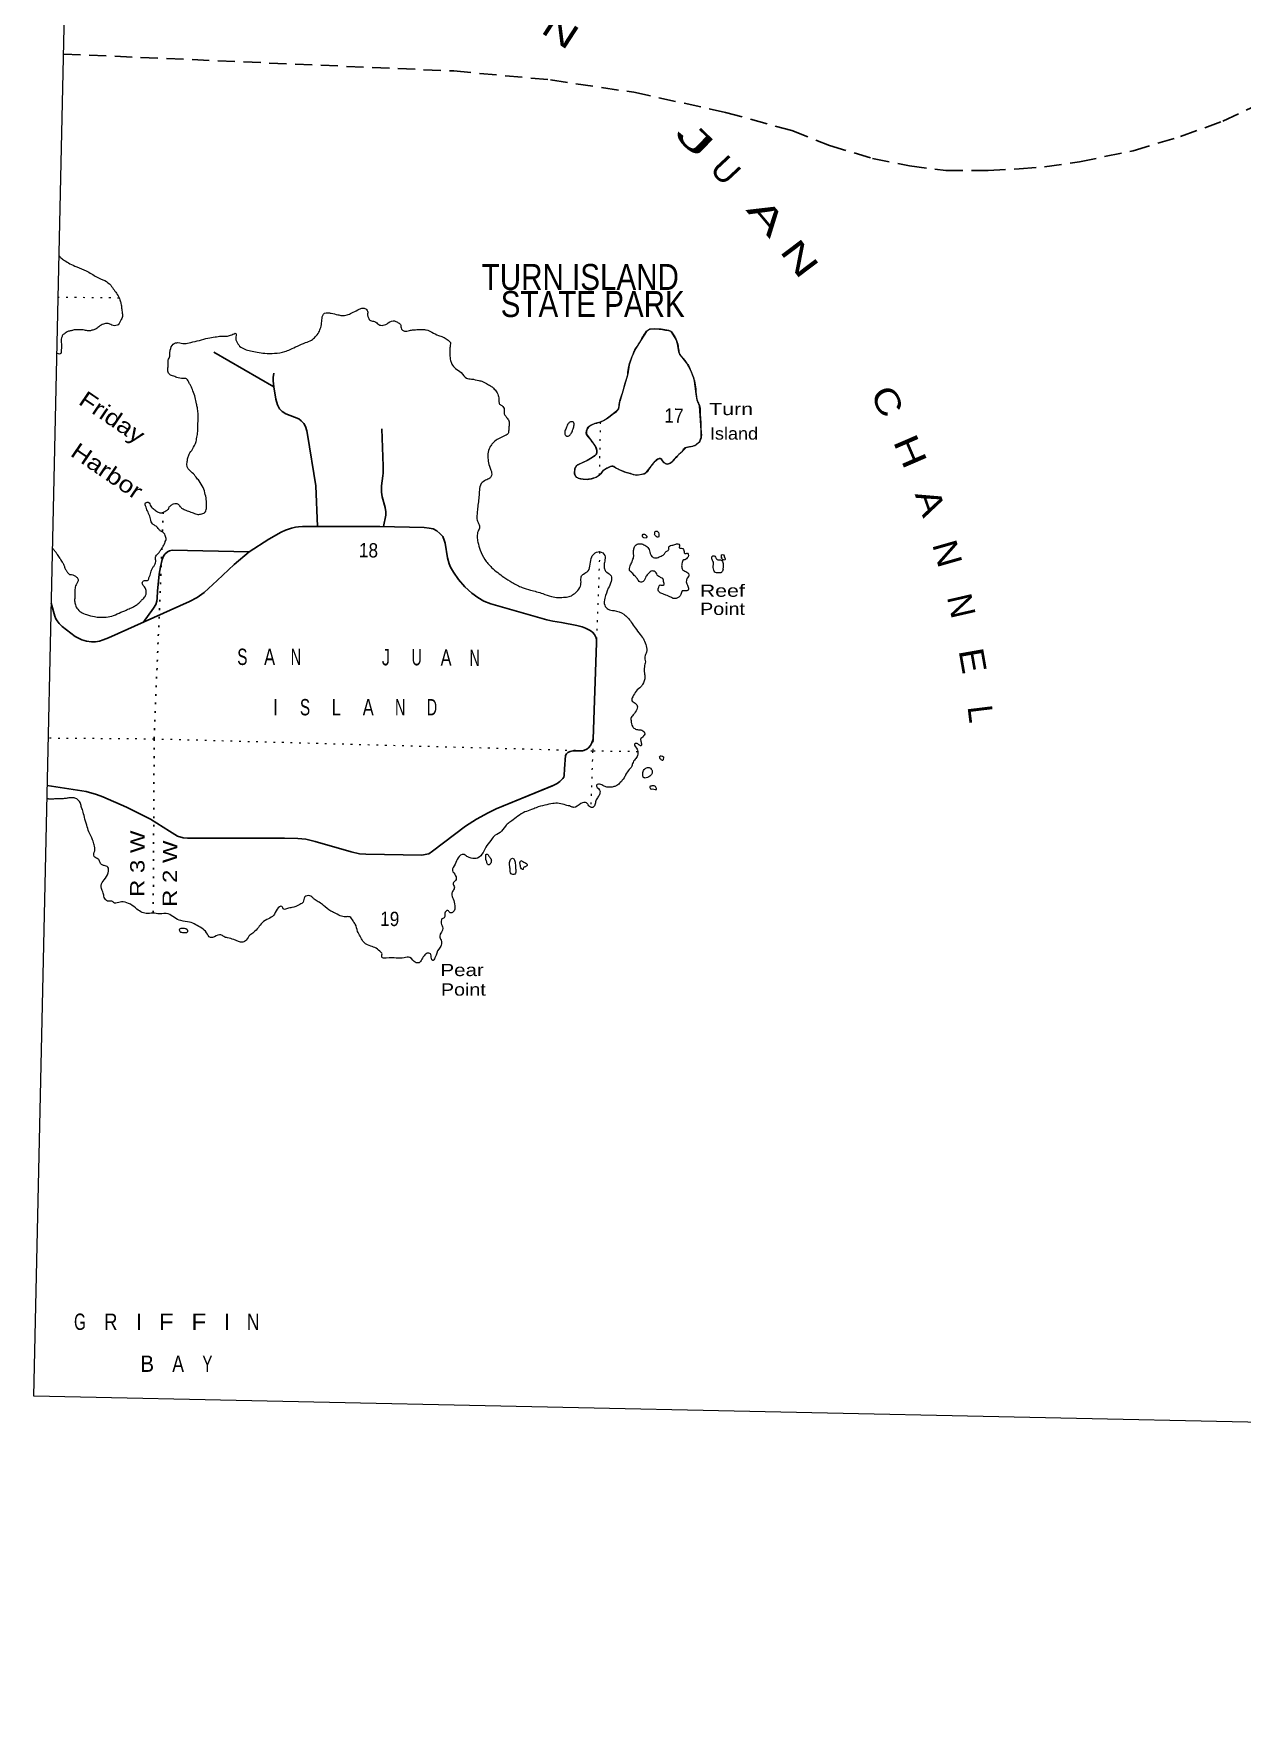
# Model space of a CAD drawing. Header units: feet. Extents: x -489137 to -242534, y 368785 to 558127.
# Drawn here: x -489137 to -474359, y 368785 to 389494 of the extents above; entities that cross this region are included whole.
import ezdxf

# ---------------------------------------------------------------- set-up
doc = ezdxf.new("R2010")
doc.units = ezdxf.units.FT
doc.header["$LTSCALE"] = 70
for name, pattern in [('DOT_DASHED', [7.7, 5, -1.2, 0.3, -1.2]), ('DOTTED', [1.5, 0.3, -1.2]), ('LONG_DASHED', [7.5, 6, -1.5]), ('MEDIUM_DASHED', [4.5, 3, -1.5])]:
    doc.linetypes.add(name, pattern=pattern)
for name, color, linetype, lineweight in [('29', 7, 'Continuous', 25), ('33', 7, 'LONG_DASHED', 25), ('39', 7, 'Continuous', 13), ('4', 7, 'Continuous', 13), ('44', 7, 'DOT_DASHED', 13), ('6', 7, 'DOTTED', 25), ('7', 7, 'DOTTED', 13)]:
    doc.layers.add(name, color=color, linetype=linetype, lineweight=lineweight)
doc.layers.add('41', color=7, linetype='Continuous')
doc.layers.add('42', color=7, linetype='Continuous')

msp = doc.modelspace()

# ---------------------------------------------------------------- linework, layer by layer
at = {"layer": '29'}
for p, q in [((-486200.98, 385175.88), (-486934.21, 385596.57)), ((-484863.91, 384203.19), (-484881.86, 384662.37)), ((-486502.9, 383157.05), (-487444.24, 383175.97)), ((-488225.12, 382102.75), (-487231.55, 382545.53)), ((-482255.23, 382041.5), (-482297.92, 380860.89)), ((-482778.37, 380298.95), (-483484.09, 380010.38)), ((-486072.57, 379650.37), (-487259.54, 379653.4))]:
    msp.add_line(p, q, dxfattribs=at)
for points in [[(-486201.47, 385340.36), (-486208.61, 385290.24), (-486208.61, 385248.26), (-486200.98, 385175.88)], [(-486200.98, 385175.88), (-486177.84, 385021.61), (-486157.56, 384954.45), (-486133.09, 384906.88), (-486098.83, 384873.3), (-486054.78, 384845.32), (-485898.15, 384780.96), (-485866.69, 384758.57), (-485836.62, 384725), (-485816.34, 384688.62), (-485797.47, 384635.46), (-485791.87, 384590.68), (-485688.39, 383961.09), (-485669.55, 383466.32)], [(-484863.91, 384203.19), (-484864, 384119.18), (-484866.8, 384084.21), (-484883.58, 383961.08), (-484884.28, 383884.13), (-484877.99, 383826.77), (-484841.63, 383698.05), (-484831.14, 383644.88), (-484830.44, 383602.91), (-484861.21, 383465.8)], [(-486502.9, 383157.05), (-486263.85, 383309.1), (-486113.52, 383394.45), (-486057.58, 383421.04), (-485986.96, 383446.21), (-485936.62, 383457.4), (-485899.55, 383461.61), (-485850.24, 383466.84)], [(-485850.24, 383466.84), (-484905.51, 383464.1), (-484364.7, 383452.41)], [(-484364.7, 383452.41), (-484302.54, 383446.21), (-484254.29, 383436.42), (-484207.45, 383412.63), (-484170.38, 383380.45), (-484145.92, 383356.67), (-484134.73, 383341.28), (-484117.24, 383296.51), (-484108.16, 383260.13), (-484078.09, 383083.84), (-484057.81, 383006.89), (-484041.03, 382969.12), (-484005.37, 382904.76), (-483942.44, 382816.61), (-483865.52, 382728.47), (-483781.62, 382650.12), (-483706.1, 382596.96), (-483633.39, 382553.58), (-483546.68, 382518.61), (-482861.45, 382322.73), (-482788.73, 382305.94), (-482685.24, 382289.15), (-482497.85, 382252.78), (-482432.83, 382237.38), (-482391.57, 382219.2), (-482333.55, 382191.21), (-482304.18, 382171.62), (-482279.01, 382143.64), (-482262.91, 382112.86), (-482255.23, 382079.28), (-482255.23, 382041.5)], [(-487800.77, 382289.31), (-487672.08, 382465.44), (-487646.91, 382510.21), (-487632.92, 382553.58), (-487630.13, 382587.16), (-487624.53, 382672.5), (-487604.95, 382883.77), (-487589.57, 382971.91), (-487568.59, 383061.46), (-487553.21, 383100.63), (-487533.63, 383128.61), (-487504.27, 383155.2), (-487477.7, 383169.19), (-487444.24, 383175.97)], [(-487231.55, 382545.53), (-487139.97, 382596.96), (-487055.36, 382657.12), (-486893.14, 382802.62), (-486686.18, 382998.5), (-486502.9, 383157.05)], [(-488923.2, 382527.94), (-488879.62, 382367.49), (-488868.43, 382333.92), (-488853.05, 382310.13), (-488827.87, 382276.55), (-488788.72, 382240.18), (-488632.09, 382119.85), (-488550.99, 382077.88), (-488492.25, 382061.09), (-488432.12, 382054.1), (-488381.78, 382054.1), (-488335.63, 382062.49), (-488288.08, 382076.48), (-488225.12, 382102.75)], [(-483484.09, 380010.38), (-482794.34, 380291.24), (-482736.3, 380320.62), (-482704.84, 380344.41), (-482669.17, 380380.78), (-482656.59, 380397.57), (-482651.7, 380417.16), (-482646.1, 380501.11), (-482634.92, 380663.41), (-482624.42, 380684.39), (-482607.64, 380699.78), (-482578.27, 380713.77), (-482545.42, 380719.37), (-482427.95, 380719.37), (-482400.67, 380726.36), (-482374.81, 380738.96), (-482351.73, 380757.14), (-482330.06, 380783.73), (-482311.17, 380818.71), (-482297.92, 380860.89)], [(-488972.35, 380294.77), (-488497.91, 380222.67), (-488369.25, 380186.3), (-488293.73, 380158.31), (-488005.65, 380032.39), (-487711.98, 379884.09), (-487479.84, 379735.78), (-487379.15, 379674.22), (-487312.02, 379654.63), (-487259.54, 379653.4)], [(-486072.57, 379650.37), (-485906.58, 379649.04), (-485808.69, 379637.84), (-485696.82, 379609.86), (-485257.7, 379483.94), (-485154.22, 379461.56), (-485075.9, 379455.96), (-484393.46, 379444.77), (-484331.93, 379455.96), (-484306.76, 379461.56), (-484262.01, 379492.34), (-483859.25, 379800.14), (-483722.21, 379884.09), (-483582.36, 379962.44), (-483484.09, 380010.38)]]:
    msp.add_lwpolyline(points, dxfattribs=at)
at = {"layer": '33', "linetype": 'MEDIUM_DASHED'}
msp.add_lwpolyline([(-488775.32, 389246.08), (-484001.4, 389039.13), (-482818.5, 388930.53), (-481800.33, 388778.47), (-480676.01, 388533.04), (-479866.03, 388310.25), (-479406.88, 388127.16), (-478880.07, 387970.03), (-478428.05, 387877.47), (-477983.32, 387819.75), (-477463.7, 387821.1), (-477086.87, 387843.32), (-476774.78, 387866.71), (-476349.84, 387926.95), (-475691.32, 388063.8), (-475112.02, 388237.98), (-474594.64, 388426.2), (-474081.17, 388666.28), (-473642.32, 388897.57), (-473054.72, 389267.58), (-472515.39, 389672.63)], dxfattribs=at)
at = {"layer": '39'}
for points in [[(-488829.74, 386778.14), (-488806.9, 386753.96), (-488761.07, 386720.8), (-488695.16, 386681.21), (-488613.08, 386643.36), (-488498.92, 386592.8), (-488430.93, 386557.22), (-488371.04, 386519.77), (-488268.92, 386473.47), (-488197.25, 386417.61), (-488155.9, 386360.27), (-488116.52, 386304.99), (-488083.42, 386237.69), (-488072.11, 386193.02), (-488063, 386138.28), (-488056.03, 386077.51), (-488054.99, 386022.91), (-488067.54, 385998.88), (-488107.05, 385934.9), (-488133.51, 385923.25), (-488167.78, 385925.88), (-488195.85, 385936.49), (-488238.01, 385949.37), (-488284.57, 385942.12), (-488315.1, 385928.52), (-488343.72, 385908.81), (-488384.62, 385879.23), (-488427.26, 385865.84), (-488461.71, 385858.37), (-488503.98, 385865.19), (-488566.44, 385872.37), (-488606.8, 385873.09), (-488655.34, 385867.89), (-488691.85, 385858.44), (-488730.41, 385847), (-488752.94, 385829.21), (-488785.67, 385805.54), (-488792.01, 385789.48), (-488802.69, 385757.33), (-488801.44, 385714.86), (-488797.95, 385684.48), (-488798.64, 385646.08), (-488803.37, 385607.76), (-488807.84, 385583.58), (-488822.17, 385574.82), (-488847.31, 385584.12), (-488855.86, 385583.36)], [(-487116.04, 384023.13), (-487151.57, 384068.23), (-487199.02, 384123.66), (-487248.63, 384171.04), (-487262.17, 384203.62), (-487261.11, 384262.23), (-487254.29, 384304.55), (-487237.35, 384348.72), (-487195.82, 384412.66), (-487153.74, 384506.92), (-487140.43, 384573.39), (-487131, 384648.01), (-487129.84, 384712.67), (-487128.49, 384787.44), (-487129.34, 384852.14), (-487136.24, 384916.95), (-487147.44, 384967.69), (-487162.23, 385042.74), (-487191.05, 385124.11), (-487218.17, 385187.26), (-487235.78, 385217.9), (-487269.14, 385271.05), (-487313.47, 385275.89), (-487387.92, 385289.35), (-487440.06, 385308.47), (-487466.11, 385319.04), (-487495.8, 385351.92), (-487496.8, 385408.53), (-487493.9, 385457), (-487488.85, 385513.5), (-487476.3, 385537.54), (-487475.53, 385579.97), (-487468.71, 385622.3), (-487433.06, 385696.45), (-487374.17, 385715.62), (-487293.63, 385704.07), (-487218.7, 385716.88), (-487111.23, 385743.26), (-487007.8, 385769.71), (-486920.73, 385784.32), (-486847.86, 385795.15), (-486767.1, 385795.72), (-486716.35, 385810.99), (-486667.59, 385828.31), (-486666.67, 385767.65), (-486659.25, 385731.13), (-486619.91, 385673.83), (-486558.04, 385634.32), (-486485.68, 385616.85), (-486405.25, 385599.24), (-486310.62, 385585.42), (-486193.53, 385585.35), (-486065.99, 385605.3), (-486000.9, 385632.44), (-485913.36, 385673.32), (-485813.67, 385716.01), (-485740.43, 385747.04), (-485695.34, 385784.64), (-485651.9, 385842.49), (-485628.68, 385898.67), (-485615.19, 385975.24), (-485603.78, 386047.81), (-485581.07, 386075.7), (-485544.64, 386081.12), (-485500.35, 386074.26), (-485417.9, 386056.62), (-485369.61, 386047.67), (-485304.89, 386054.6), (-485249.96, 386077.87), (-485174.6, 386114.93), (-485137.94, 386132.47), (-485109.58, 386138.02), (-485067.53, 386119.08), (-485055.75, 386100.68), (-485054.57, 386054.16), (-485045.1, 386019.63), (-485019.48, 385984.81), (-484969.21, 385973.8), (-484919.42, 385936.53), (-484865.08, 385927.47), (-484801.97, 385956.66), (-484724.81, 385981.56), (-484690.79, 385964.78), (-484652.96, 385935.8), (-484645.58, 385897.26), (-484629.94, 385868.69), (-484591.82, 385855.88), (-484529.04, 385866.88), (-484482.51, 385872.11), (-484423.88, 385877.13), (-484381.5, 385876.37), (-484337.17, 385871.54), (-484269.07, 385842.02), (-484189, 385804.2), (-484132.86, 385782.98), (-484080.9, 385753.75), (-484041.19, 385716.66)], [(-481076.94, 385309.91), (-481052.24, 385224.57), (-481039.94, 385123.28), (-481036.77, 385074.71), (-481023.78, 385011.81), (-481016.14, 384987.42), (-480990.93, 384930.37), (-480988.5, 384841.38), (-480981.63, 384774.55), (-480979.35, 384677.49), (-480972.88, 384588.43), (-480990.45, 384509.91), (-481035.65, 384466.25), (-481096.66, 384441.06), (-481173.64, 384426.26), (-481212.83, 384380.47), (-481282.72, 384310.97), (-481330.12, 384257.24), (-481389.16, 384230), (-481437.15, 384255.11), (-481474.73, 384298.23), (-481542.02, 384261.03), (-481604.02, 384181.28), (-481651.5, 384123.51), (-481726.68, 384096.56), (-481783.26, 384093.53), (-481859.51, 384119.15), (-481921.78, 384136.43), (-481965.85, 384155.41), (-482009.88, 384176.41), (-482055.82, 384203.51), (-482114.71, 384184.35), (-482167.73, 384154.98), (-482200.82, 384111.1), (-482266.24, 384065.78), (-482306.86, 384052.35), (-482369.64, 384041.35), (-482434.18, 384044.52), (-482486.39, 384059.61), (-482518.17, 384088.47), (-482523.39, 384135.06), (-482520.9, 384161.29), (-482516.46, 384183.45), (-482506.04, 384201.46), (-482465.13, 384231.05), (-482406.13, 384256.27), (-482347.06, 384285.53), (-482304.17, 384313.07), (-482259.15, 384346.63), (-482256, 384409.23), (-482273.36, 384454.01), (-482302.9, 384494.97), (-482328.55, 384527.77), (-482354.28, 384556.53), (-482375.97, 384585.22), (-482379.27, 384625.71), (-482356.09, 384679.87), (-482296.87, 384717.22), (-482209.58, 384743.96), (-482130.11, 384784.98), (-482046.24, 384846.15), (-481986.62, 384905.72), (-481975.18, 384980.31), (-481945.21, 385074.78), (-481908.49, 385207.54), (-481878.45, 385306.05), (-481864.59, 385402.83), (-481845.04, 385479.29), (-481819.62, 385545.54), (-481771.27, 385651.81), (-481729.82, 385711.71), (-481690.12, 385785.8), (-481663.09, 385829.78), (-481619.9, 385873.48), (-481573.27, 385884.78), (-481488.54, 385881.24), (-481410.02, 385869.73), (-481347.71, 385854.47), (-481314.21, 385809.4), (-481284.78, 385762.38), (-481258.17, 385670.94), (-481247.26, 385604.04)], [(-484041.19, 385716.66), (-484043.8, 385684.36), (-484048.6, 385642), (-484049.95, 385567.23), (-484041.14, 385496.33), (-484025.76, 385453.6), (-483980.29, 385400.23), (-483910.57, 385348.45), (-483845.17, 385280.57), (-483784.81, 385269.39), (-483694.29, 385251.6), (-483648.09, 385238.64), (-483588.1, 385207.25), (-483542.16, 385180.15), (-483506.41, 385147.17), (-483470.93, 385100.04), (-483457.35, 385069.48), (-483451.8, 385041.08), (-483448.46, 385002.61), (-483441.08, 384964.07), (-483413.16, 384945.38), (-483391.36, 384922.76), (-483383.8, 384894.32), (-483386.47, 384857.98), (-483355.21, 384800.83), (-483327.72, 384757.88), (-483322.06, 384735.55), (-483327.05, 384683.08), (-483329.76, 384644.72), (-483336.58, 384602.4), (-483389.64, 384571), (-483422.25, 384553.39), (-483483.42, 384520.12), (-483534.74, 384472.53), (-483559.69, 384432.54), (-483585.3, 384356.19), (-483582.54, 384285.39), (-483565.83, 384204.24), (-483546.56, 384153.36), (-483539.62, 384090.57), (-483560.39, 384058.6), (-483611.35, 384031.21), (-483664.59, 383989.71), (-483688.25, 383909.28), (-483693.78, 383826.5), (-483703.31, 383745.81), (-483712.84, 383665.13), (-483718.04, 383600.54), (-483715.03, 383543.88), (-483691.83, 383486.87), (-483690.8, 383432.27), (-483703.35, 383408.24), (-483714.64, 383341.74), (-483705.79, 383272.85), (-483679.25, 383177.37), (-483622.77, 383063.16), (-483537.74, 382964.61), (-483464.21, 382900.63), (-483388.5, 382844.7), (-483286.71, 382780.22), (-483164.67, 382719.42), (-483062.29, 382687.26), (-482913.68, 382644.18), (-482807.34, 382607.91), (-482635.88, 382600.8), (-482577.13, 382611.88), (-482521.99, 382647.28), (-482458.11, 382718.91), (-482444.76, 382787.4), (-482441.61, 382850.01), (-482414.76, 382883.89), (-482357.56, 382921.27), (-482333.86, 383003.73), (-482312.04, 383094.3), (-482285.11, 383132.23), (-482218.04, 383157.3), (-482154.27, 383111.69), (-482155.54, 383040.97), (-482162.65, 382982.47), (-482155.38, 382937.87), (-482127.72, 382905.04), (-482078.03, 382861.7), (-482077.25, 382792.96), (-482111.07, 382708.66), (-482153.62, 382588.14), (-482155.19, 382501.25), (-482113.65, 382454.01), (-482041.29, 382436.55), (-481920.97, 382391.95), (-481831.87, 382295.35), (-481782.7, 382223.72), (-481721.56, 382143.79), (-481676.27, 382080.32), (-481647.39, 382002.99), (-481644.7, 381928.15), (-481663.89, 381871.89), (-481654.93, 381809.07)], [(-481247.26, 385604.04), (-481239.63, 385579.64), (-481212.1, 385538.72), (-481192.21, 385522.2), (-481166.64, 385485.35), (-481131.22, 385434.19), (-481102.08, 385371), (-481075.66, 385305.5)], [(-482637.33, 384644.47), (-482618.33, 384690.62), (-482605.75, 384716.68), (-482583.11, 384740.53), (-482558.79, 384746.16), (-482536.66, 384741.72), (-482528.95, 384721.37), (-482537.94, 384670.99), (-482550.74, 384632.81), (-482571.61, 384594.78), (-482602.32, 384571.07), (-482632.48, 384577.68), (-482642.28, 384594.02), (-482637.33, 384644.47)], [(-488815.89, 383075.4), (-488805.09, 383052.74), (-488789.38, 383028.2), (-488771.84, 382993.52), (-488756.35, 382956.86), (-488738.81, 382922.18), (-488719.1, 382895.55), (-488699.21, 382879.02), (-488675.03, 382876.57), (-488644.94, 382865.93), (-488615, 382847.2), (-488595.33, 382818.55), (-488620.75, 382752.29), (-488633.88, 382695.93), (-488635.27, 382619.14), (-488638.16, 382570.68), (-488633.05, 382518.03), (-488611.77, 382467.12), (-488560.21, 382415.66), (-488494.08, 382388.2), (-488395.64, 382362.18), (-488327.13, 382354.89), (-488252.42, 382355.58), (-488161.21, 382376.18), (-488071.68, 382415.01), (-488024.9, 382434.39), (-487988.25, 382451.92), (-487927.19, 382479.13), (-487884.34, 382504.64), (-487845.45, 382534.27), (-487824.9, 382554.12), (-487812.5, 382570.06), (-487789.94, 382589.88), (-487775.45, 382609.83), (-487762.64, 382648.01), (-487765.84, 382694.56), (-487791.35, 382735.44), (-487810.87, 382772.18), (-487784.05, 382804.04), (-487745.67, 382805.37), (-487728.98, 382835.4), (-487705.58, 382901.68), (-487698.98, 382931.89), (-487682.28, 382961.91), (-487659.5, 382993.85), (-487646.37, 383050.21), (-487649.71, 383088.68), (-487612.44, 383140.57), (-487589.69, 383170.48), (-487566.84, 383206.46), (-487543.91, 383246.47), (-487529.16, 383280.58), (-487520.65, 383304.68), (-487529.83, 383355.38), (-487545.5, 383381.94), (-487575.37, 383404.71), (-487603.26, 383425.42), (-487615.08, 383441.8), (-487652.84, 383474.82), (-487684.72, 383497.63), (-487700.39, 383524.18), (-487709.86, 383558.72), (-487732.88, 383625.83), (-487746.46, 383656.4), (-487760.07, 383684.94), (-487769.58, 383717.45), (-487775.16, 383743.83), (-487760.74, 383759.75), (-487738.51, 383761.37), (-487705.07, 383712.26), (-487669.37, 383677.26), (-487625.55, 383644.13), (-487583.39, 383631.25), (-487542.78, 383644.67), (-487506.05, 383666.25), (-487491.7, 383678.12), (-487481.14, 383704.21), (-487466.76, 383718.1), (-487429.99, 383741.7), (-487397.59, 383747.19), (-487381.52, 383742.86), (-487349.78, 383711.97), (-487322, 383685.19), (-487297.97, 383674.66), (-487261.93, 383657.84), (-487201.75, 383636.55), (-487143.59, 383615.3), (-487097.14, 383616.49), (-487068.71, 383626.09), (-487038.07, 383645.75), (-487026.96, 383702.15), (-487025.61, 383776.92), (-487040.33, 383856.02), (-487067.01, 383943.42), (-487116.04, 384023.13)], [(-481665.95, 383323.29), (-481685.98, 383331.74), (-481691.82, 383343.97), (-481683.27, 383370.1), (-481669.11, 383371.86), (-481651.16, 383359.42), (-481641.33, 383345.09), (-481641.47, 383337.01), (-481662.32, 383322.47)], [(-481543.87, 383375.69), (-481541.45, 383397.88), (-481531.18, 383407.81), (-481513.02, 383407.48), (-481499.15, 383393.08), (-481493.71, 383358.62), (-481496.13, 383336.43), (-481514.33, 383334.73), (-481522.3, 383340.94), (-481537.79, 383353.15), (-481546.82, 383373)], [(-488815.89, 383075.4), (-488848.35, 383123.13), (-488871.98, 383154.01), (-488898.13, 383186.79), (-488908.43, 383200.98)], [(-481816.43, 383038.95), (-481809.9, 383065.11), (-481801.32, 383093.25), (-481802.61, 383133.71), (-481799.71, 383182.17), (-481784.82, 383224.35), (-481747.98, 383251.99), (-481701.57, 383251.16), (-481651.52, 383228.03), (-481611.96, 383182.85), (-481602.41, 383152.36), (-481590.92, 383117.79), (-481561.2, 383086.94), (-481527, 383080.26), (-481500.62, 383087.88), (-481453.8, 383109.28), (-481427.28, 383124.97), (-481408.57, 383154.96), (-481379.98, 383172.64), (-481371.69, 383184.62), (-481371.11, 383216.95), (-481320.26, 383238.28), (-481275.6, 383251.63), (-481249.4, 383249.14), (-481241.84, 383220.71), (-481244.15, 383204.58), (-481213.95, 383199.99), (-481189.99, 383185.41), (-481184.41, 383159.04), (-481176.78, 383134.64), (-481142.4, 383138.07), (-481130.8, 383109.56), (-481145.4, 383083.55), (-481165.98, 383061.68), (-481188.29, 383056.01), (-481211.33, 383009.93), (-481212.2, 382961.44), (-481198.59, 382932.89), (-481174.59, 382920.33), (-481130.74, 382889.23), (-481127.25, 382858.85), (-481141.74, 382838.89), (-481156.49, 382804.79), (-481155.02, 382774.44), (-481139.57, 382735.76), (-481134.39, 382687.15), (-481174.93, 382677.77), (-481207.26, 382676.33), (-481224.17, 382634.18), (-481248.97, 382602.28), (-481315.89, 382585.29), (-481337.91, 382595.79), (-481375.96, 382612.64), (-481408.03, 382625.34), (-481446.12, 382640.17), (-481486.12, 382661.1), (-481501.83, 382685.64), (-481495.08, 382723.93), (-481476.44, 382749.87), (-481456.33, 382745.47), (-481427.86, 382757.09), (-481433.51, 382779.42), (-481444.75, 382828.14), (-481452.75, 382832.32), (-481492.74, 382853.25), (-481512.63, 382869.78), (-481526.25, 382898.32), (-481552.16, 382916.98), (-481574.28, 382921.42), (-481619.23, 382891.9), (-481650.23, 382852.03), (-481683.58, 382794), (-481724.08, 382786.64), (-481755.68, 382825.61), (-481783.39, 382856.43), (-481822.98, 382899.59), (-481828.93, 382905.76), (-481850.73, 382928.38), (-481850.29, 382952.63), (-481843.65, 382984.86), (-481819.33, 383031.91)], [(-480725.6, 383078.06), (-480727.25, 383098.3), (-480724.87, 383118.48), (-480700.62, 383120.06), (-480693.02, 383093.65), (-480683.33, 383071.24), (-480685.6, 383057.13), (-480701.78, 383055.4), (-480717.75, 383065.79), (-480721.38, 383088.09)], [(-480707.86, 382942.31), (-480728.74, 382904.28), (-480767.23, 382896.88), (-480807.41, 382907.7), (-480821.09, 382932.21), (-480828.62, 382962.66), (-480825.94, 382999), (-480823.6, 383017.15), (-480831.23, 383041.54), (-480844.67, 383080.19), (-480838.21, 383102.31), (-480824.01, 383106.1), (-480809.96, 383101.81), (-480792.27, 383075.21), (-480786.4, 383065), (-480756.27, 383056.37), (-480738.11, 383056.05), (-480714.22, 383037.43), (-480705.83, 382984.99), (-480711.24, 382938.06)], [(-481654.93, 381809.07), (-481670.15, 381748.7), (-481669.52, 381671.87), (-481664.34, 381623.27), (-481692.22, 381532.8), (-481712.91, 381504.87), (-481770.4, 381451.32), (-481812.07, 381379.3), (-481824.91, 381339.1), (-481783.19, 381301.97), (-481755.74, 381257), (-481762.34, 381226.8), (-481805.92, 381160.87), (-481835.02, 381114.9), (-481833.4, 381092.64), (-481812.59, 381015.45), (-481778.79, 380986.55), (-481726.47, 380977.53), (-481680.38, 380958.51), (-481664.85, 380923.87), (-481679.38, 380901.89), (-481689.76, 380885.91), (-481712.22, 380872.16), (-481712.8, 380839.83), (-481705.57, 380793.21), (-481707.77, 380783.14), (-481729.86, 380789.6), (-481743.84, 380797.93), (-481751.8, 380804.14), (-481769.86, 380810.53), (-481792.24, 380800.82), (-481786.51, 380782.53), (-481753.19, 380727.35), (-481754.36, 380662.69), (-481783.45, 380616.72), (-481814.67, 380564.72), (-481827.51, 380524.52), (-481856.38, 380490.67), (-481895.78, 380432.76), (-481918.75, 380390.72), (-481964.2, 380332.91), (-482005.22, 380297.26), (-482041.84, 380281.74), (-482086.38, 380274.45), (-482142.82, 380279.5), (-482176.83, 380296.28), (-482233.09, 380311.44), (-482255.5, 380299.71), (-482218.22, 380240.42), (-482212.78, 380205.96), (-482229.69, 380163.82), (-482258.71, 380121.88), (-482271.73, 380071.58), (-482296.72, 380029.58), (-482306.88, 380025.72), (-482348.86, 380048.7), (-482376.49, 380083.56), (-482445.29, 380074.69), (-482532.94, 380027.74), (-482573.09, 380040.59), (-482631.36, 380055.78), (-482713.73, 380077.46), (-482790.49, 380074.79), (-482887.76, 380054.3), (-482995.31, 380023.88), (-483050.23, 380000.6), (-483131.51, 379971.74), (-483217.25, 379918.69), (-483292.94, 379863.45), (-483337.92, 379831.91), (-483368.78, 379800.12), (-483434.82, 379720.44), (-483510.36, 379673.28), (-483547.64, 379621.39), (-483609.68, 379539.62), (-483643.13, 379475.53), (-483711.01, 379406), (-483787.69, 379407.37), (-483839.8, 379428.52), (-483881.74, 379453.52), (-483949.14, 379410.26), (-483984.84, 379334.08), (-484016.53, 379255.81), (-483979.32, 379192.48), (-483980.41, 379131.86), (-484007.19, 379102.02), (-483993.98, 379051.25), (-484008.87, 379009.07), (-484025.78, 378966.92), (-484008.64, 378910.01), (-483989.99, 378824.78), (-484007.52, 378748.28), (-484046.05, 378738.86), (-484073.83, 378765.64), (-484110.78, 378731.93), (-484113.67, 378683.47), (-484146.29, 378665.86)], [(-481484.15, 380645.73), (-481477.88, 380657.74), (-481463.71, 380659.51), (-481437.7, 380646.92), (-481440.23, 380618.66), (-481444.55, 380602.57), (-481470.53, 380617.18), (-481480.45, 380629.33), (-481484.06, 380646.02)], [(-481666.45, 380388.23), (-481680.47, 380394.54), (-481686.37, 380402.73), (-481687.99, 380425), (-481687.66, 380443.18), (-481685.24, 380465.38), (-481670.64, 380491.39), (-481658.32, 380503.3), (-481631.82, 380516.98), (-481609.66, 380514.56), (-481585.77, 380495.94), (-481574.32, 380459.35), (-481580.78, 380437.23), (-481589.1, 380423.23), (-481603.45, 380411.36), (-481630.01, 380393.64), (-481664.52, 380386.59)], [(-481578.8, 380290.94), (-481541.06, 380288.96), (-481529.21, 380274.6), (-481523.63, 380248.22), (-481537.79, 380246.45), (-481574.01, 380253.16), (-481596.17, 380255.58), (-481601.93, 380271.85), (-481601.71, 380283.98), (-481593.6, 380285.85), (-481578.8, 380290.94)], [(-488950.71, 380130.37), (-488958.29, 380131.05), (-488964.15, 380131.39), (-488969.35, 380130.72), (-488974.38, 380129.88), (-488976.06, 380129.15)], [(-488490.15, 379810.84), (-488518.67, 379908.38), (-488539.45, 379987.58), (-488556.7, 380038.43), (-488571.97, 380087.21), (-488603.56, 380126.18), (-488645.65, 380143.11), (-488696.1, 380144.01), (-488742.63, 380138.78), (-488789.15, 380133.55), (-488829.52, 380134.27), (-488871.93, 380133), (-488918.46, 380127.77), (-488950.71, 380130.37)], [(-484146.29, 378665.86), (-484155.38, 378609.43), (-484134.24, 378550.43), (-484172.32, 378454.08), (-484157.08, 378403.27), (-484154.14, 378342.58), (-484185.29, 378294.62), (-484231.66, 378186.3), (-484258.48, 378154.43), (-484274.18, 378178.97), (-484287.25, 378237.82), (-484325.52, 378242.55), (-484364.42, 378212.93), (-484399.78, 378154.94), (-484414.31, 378132.96), (-484462.85, 378127.77), (-484538.41, 378191.78), (-484609.15, 378186.98), (-484704.08, 378184.64), (-484827.22, 378184.82), (-484881.56, 378193.87), (-484878.81, 378234.25), (-484904.43, 378269.07), (-484968.24, 378312.67), (-485034.43, 378336.08), (-485114.17, 378392.09), (-485145.4, 378451.27), (-485176.64, 378510.45), (-485205.34, 378597.88), (-485232.86, 378638.8), (-485272.35, 378688.02), (-485322.8, 378688.92), (-485391.2, 378702.27), (-485461.21, 378737.89), (-485505.24, 378758.89), (-485594.82, 378829.22), (-485646.63, 378866.53), (-485694.56, 378895.69), (-485720.39, 378918.39), (-485760.28, 378945.38), (-485821.08, 378932.31), (-485844.41, 378870.07), (-485883.3, 378840.44), (-485980.9, 378801.76), (-486035.57, 378792.63), (-486080.18, 378781.3), (-486103.78, 378816.09), (-486160.91, 378782.74), (-486206.73, 378704.73), (-486265.98, 378665.36), (-486345.6, 378616.25), (-486391.06, 378558.44), (-486448.66, 378498.83), (-486493.68, 378465.27), (-486539.21, 378403.42), (-486582.06, 378377.91), (-486690.49, 378410.17), (-486768.83, 378431.78), (-486812.97, 378446.72), (-486848.93, 378467.58), (-486926.06, 378444.7), (-486976.69, 378435.5), (-487026.09, 378495), (-487083.63, 378550.61), (-487157.57, 378592.36), (-487231.69, 378624.01), (-487338.36, 378642.09), (-487418.43, 378679.9), (-487494.35, 378723.71), (-487599.29, 378725.59), (-487679.9, 378733.09), (-487764.74, 378730.57), (-487826.97, 378749.87), (-487894.74, 378797.58), (-487978.52, 378853.65), (-488065.01, 378871.37), (-488133.91, 378856.43), (-488150.09, 378854.7), (-488173.91, 378877.36), (-488216.25, 378880.14), (-488250.41, 378888.83), (-488279.74, 378941.92), (-488292.95, 378992.69), (-488313.69, 379073.91), (-488276.13, 379141.97), (-488228.14, 379228.03), (-488232.95, 379296.85), (-488275.01, 379315.79), (-488309.1, 379328.53), (-488328.69, 379361.22), (-488350.27, 379395.97), (-488400.18, 379427.18), (-488392.85, 379497.8), (-488397.62, 379568.64), (-488418.73, 379629.66), (-488463.39, 379727.48), (-488490.15, 379810.84)], [(-483542.11, 379368.61), (-483548.56, 379346.49), (-483556.85, 379334.51), (-483581.22, 379326.86), (-483589.14, 379335.09), (-483594.94, 379349.35), (-483596.74, 379361.51), (-483606.47, 379381.89), (-483608.34, 379390.01), (-483610.1, 379404.19), (-483609.63, 379430.46), (-483607.24, 379450.64), (-483593.04, 379454.42), (-483581.05, 379448.15), (-483571.25, 379431.8), (-483559.53, 379413.33), (-483553.67, 379405.66), (-483546.9, 379396.63), (-483542.84, 379389.41), (-483541.49, 379381.29), (-483542.84, 379369.56)], [(-483309.65, 379273.49), (-483317.14, 379305.97), (-483318.54, 379340.36), (-483316.08, 379364.57), (-483307.53, 379390.7), (-483291.13, 379404.56), (-483273.01, 379402.21), (-483261.12, 379389.87), (-483253.37, 379371.54), (-483249.88, 379341.15), (-483246.36, 379312.79), (-483244.92, 379280.42), (-483241.33, 379256.1), (-483241.73, 379233.87), (-483256.25, 379211.9), (-483278.53, 379208.25), (-483298.6, 379214.68), (-483310.2, 379243.18), (-483313.43, 379287.71)], [(-483187.58, 379325.89), (-483193.34, 379342.16), (-483190.99, 379360.31), (-483180.61, 379376.3), (-483166.56, 379372.01), (-483144.58, 379359.48), (-483118.6, 379344.87), (-483108.69, 379334.59), (-483102.89, 379320.33), (-483109.09, 379312.36), (-483139.25, 379296.24), (-483150.08, 379290.83), (-483154.14, 379267.82), (-483171.74, 379275.49), (-483183.47, 379299.4), (-483187.53, 379324.67)], [(-487338.07, 378549.07), (-487263.6, 378533.61), (-487260.19, 378499.19), (-487300.66, 378493.85), (-487348.87, 378506.84), (-487350.24, 378543.25), (-487336, 378549.06)]]:
    msp.add_spline(points, degree=3, dxfattribs=at)
at = {"layer": '4'}
msp.add_lwpolyline([(-242558.54, 553372.83), (-244583.22, 368785.28), (-275154.66, 369142.74), (-305725.57, 369542.24), (-336295.9, 369983.8), (-366865.58, 370467.41), (-397434.59, 370993.07), (-428002.84, 371560.78), (-458570.27, 372170.54), (-489136.84, 372822.34), (-485065.03, 557803.58)], dxfattribs=at)
msp.add_lwpolyline([(-242558.54, 553372.83), (-244583.22, 368785.28), (-275154.66, 369142.74), (-305725.57, 369542.24), (-336295.9, 369983.8), (-366865.58, 370467.41), (-397434.59, 370993.07), (-428002.84, 371560.78), (-458570.27, 372170.54), (-489136.84, 372822.34), (-485065.03, 557803.58)], dxfattribs=at)
at = {"layer": '44'}
msp.add_lwpolyline([(-481247.4, 385605.16), (-481264.07, 385700.19), (-481281.01, 385754.1), (-481341.56, 385849.54), (-481372.19, 385864.66), (-481463.5, 385877.96), (-481545.92, 385884.72), (-481604.33, 385880.42), (-481645.29, 385852.98), (-481709.1, 385750.24), (-481777.93, 385638.97), (-481821.72, 385540.43), (-481854.91, 385445.56), (-481873.34, 385331.74), (-481973.26, 384986.48), (-481978.71, 384955.46), (-481987.75, 384903.64), (-482004.98, 384880.73), (-482051.38, 384842.1), (-482139.11, 384779.5), (-482183.52, 384755.86), (-482211.74, 384743.04), (-482275.57, 384724.23), (-482321.72, 384706.14), (-482354.55, 384681.51), (-482372.75, 384651.86), (-482379.67, 384623.42), (-482379.7, 384593.94), (-482319.55, 384516.52), (-482279.12, 384462.43), (-482261.45, 384428.01), (-482252.93, 384397.63), (-482250.1, 384366.87), (-482256.87, 384349.34), (-482272.75, 384334.25), (-482328.3, 384296.99), (-482371.61, 384272.72), (-482483.49, 384220.67), (-482505.7, 384201.82), (-482514.09, 384189.86), (-482519.29, 384171.26), (-482523.53, 384132.84), (-482519.58, 384092.14), (-482503.87, 384070.04), (-482484.79, 384058.87), (-482453.16, 384048), (-482418.06, 384042.57), (-482369.87, 384041.33), (-482316.4, 384050.11), (-482260.68, 384068.36), (-482218.84, 384095.7), (-482192.81, 384120.26), (-482168.78, 384154.14), (-482148.36, 384167.7), (-482083.08, 384200.09), (-482065.78, 384204.53), (-482051.4, 384201.97), (-482011.82, 384177.39), (-481969.33, 384157.01), (-481918.92, 384135.41), (-481828.82, 384108.84), (-481768.32, 384091.38), (-481674.38, 384108.45), (-481651.8, 384123.2), (-481630.57, 384147.47), (-481538.73, 384264.87), (-481503.07, 384292.14), (-481481.75, 384298.63), (-481466.43, 384293.3), (-481443.21, 384260.36), (-481427.07, 384248.08), (-481402.37, 384233.26), (-481384.92, 384229.97), (-481354.08, 384239.89), (-481330.91, 384256.54), (-481271.17, 384322.61), (-481159.02, 384433.61), (-481053.59, 384457.2), (-480996.43, 384500.13), (-480974.97, 384554.26), (-480976.79, 384639.01), (-480993.99, 384941.29), (-481023.5, 385010.77), (-481037.91, 385087.75), (-481055.24, 385242.04), (-481065.14, 385280.84), (-481103.01, 385373.26), (-481152.27, 385464.64), (-481208.9, 385535.71), (-481234.74, 385569.33), (-481247.26, 385604.04)], dxfattribs=at)
at = {"layer": '6'}
msp.add_line((-487553.75, 383639.58), (-487563.58, 383395.85), dxfattribs=at)
msp.add_lwpolyline([(-487571.52, 383198.75), (-487665.67, 380863.4), (-487677.29, 378732.88)], dxfattribs=at)
at = {"layer": '7'}
for p, q in [((-488091.99, 386260.26), (-488840.84, 386269.44)), ((-482209.58, 384743.96), (-482221.32, 384093.74))]:
    msp.add_line(p, q, dxfattribs=at)
for points in [[(-482216.92, 383157.09), (-482302.48, 380716.96), (-482326.54, 380033.56)], [(-481748.14, 380709.11), (-482302.48, 380716.96), (-487665.67, 380863.4), (-488959.61, 380873.6)]]:
    msp.add_lwpolyline(points, dxfattribs=at)

# ---------------------------------------------------------------- texts
at = {"layer": '41'}
for s, height, rotation, width, p in [('N', 300, 326.998, 1.45, (-482952.49, 389518.02)), ('J', 300, 315.958, 2.25, (-481317.75, 388254.23)), ('A', 300, 309.956, 1.75, (-480435.61, 387338.23)), ('N', 300, 306.967, 1.55, (-480025.05, 386834.02)), ('Friday', 200, 325.721, 1.2, (-488604.04, 384971.01)), ('C', 300, 297.109, 1.25, (-478915.7, 385090.85)), ('H', 300, 293.32, 1.35, (-478632.79, 384505.41)), ('Harbor', 200, 325.721, 1.2, (-488703.06, 384337.81)), ('A', 300, 289.479, 1.2, (-478365.44, 383861.2)), ('N', 300, 285.958, 1.1, (-478152.04, 383246.87)), ('E', 300, 279.956, 1.15, (-477827.76, 381948.96)), ('L', 300, 276.959, 0.95, (-477718.55, 381260.13))]:
    msp.add_text(s, height=height, rotation=rotation, dxfattribs=dict(at, width=width)).set_placement(p)
for s, rotation, p in [('U', 312.968, (-480883.45, 387829.04)), ('N', 282.968, (-477971.32, 382602.53))]:
    msp.add_text(s, height=300, rotation=rotation, dxfattribs=at).set_placement(p)
for s, width, p in [('G', 0.7, (-488645.73, 373634.36)), ('R', 0.85, (-488278.8, 373634.36)), ('F', 1.1, (-487607.93, 373634.36)), ('F', 1.1, (-487209.5, 373634.36)), ('N', 0.8, (-486532.33, 373634.36)), ('B', 0.95, (-487836.02, 373120.45)), ('A', 0.8, (-487443.89, 373120.45)), ('Y', 0.7, (-487076.96, 373120.45))]:
    msp.add_text(s, height=200, dxfattribs=dict(at, width=width)).set_placement(p)
for p in [(-487886.67, 373634.36), (-486811.07, 373634.36)]:
    msp.add_text('I', height=200, dxfattribs=at).set_placement(p)
at = {"layer": '42'}
for s, height, width, p in [('Turn', 150, 1.3, (-480877.21, 384828.18)), ('Island', 150, 1.1, (-480868.38, 384528.22)), ('Reef', 150, 1.3, (-480992.12, 382605.17)), ('Point', 150, 1.2, (-480988.34, 382382.86)), ('S', 200, 0.7, (-486649.41, 381770.68)), ('A', 200, 0.75, (-486320.46, 381770.68)), ('N', 200, 0.65, (-485994.46, 381770.68)), ('J', 200, 0.75, (-484881.17, 381766.06)), ('U', 200, 0.65, (-484517.39, 381766.06)), ('A', 200, 0.75, (-484162.2, 381761.44)), ('N', 200, 0.65, (-483808.49, 381756.82)), ('I', 200, 0.85, (-486212.01, 381154.11)), ('S', 200, 0.7, (-485882.88, 381154.11)), ('L', 200, 0.75, (-485493.9, 381154.11)), ('A', 200, 0.75, (-485114.37, 381154.11)), ('N', 200, 0.65, (-484719.09, 381154.11)), ('D', 200, 0.65, (-484330.11, 381154.11)), ('Pear', 150, 1.25, (-484163.84, 377963.25)), ('Point', 150, 1.2, (-484158.22, 377724.45))]:
    msp.add_text(s, height=height, dxfattribs=dict(at, width=width)).set_placement(p)
at = {"layer": '44', "width": 0.85}
for s, p in [('TURN ISLAND', (-483659.02, 386359.69)), ('STATE PARK', (-483426.6, 386028.78))]:
    msp.add_text(s, height=318.1, dxfattribs=at).set_placement(p)
at = {"layer": '6', "width": 1.25}
for s, p in [('R 3 W', (-487785.51, 378931.58)), ('R 2 W', (-487388.11, 378810.12))]:
    msp.add_text(s, height=175, rotation=89.687, dxfattribs=at).set_placement(p)
at = {"layer": '7', "width": 0.9}
for s, p in [('17', (-481426.76, 384736.69)), ('18', (-485162.92, 383089.35)), ('19', (-484903.18, 378579))]:
    msp.add_text(s, height=175, rotation=358.976, dxfattribs=at).set_placement(p)

doc.saveas('drawing.dxf')
